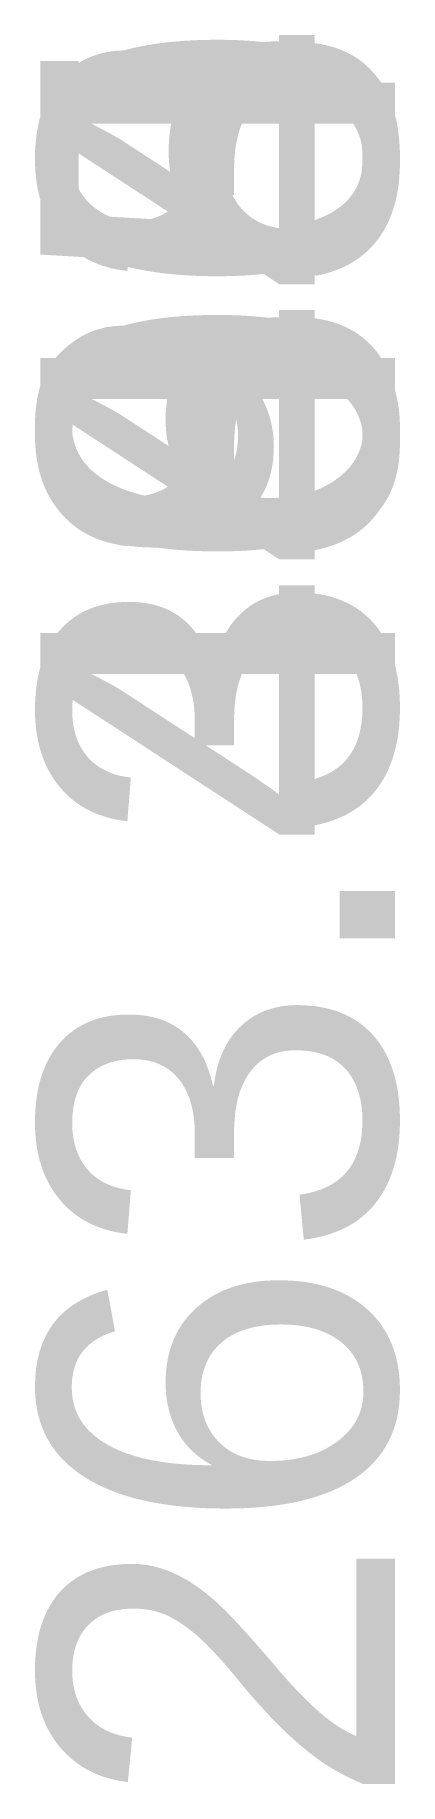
# Model space of a CAD drawing. Header units: metres. Extents: x -117481 to 30159, y 3176 to 3713.
# Drawn here: x -117480.91 to -117478.34, y 3444.78 to 3457.13 of the extents above.
import ezdxf

# ---------------------------------------------------------------- set-up
doc = ezdxf.new("R2010")
doc.units = ezdxf.units.M
doc.header["$MEASUREMENT"] = 0
doc.styles.get("Standard").update_dxf_attribs({"font": 'arial.ttf'})

msp = doc.modelspace()

# ---------------------------------------------------------------- texts
for s in ['263.444', '263.444', '263.380', '263.380', '263.435', '263.435', '263.408', '263.398', '263.408', '263.398', '263.463', '263.453', '263.426', '263.353', '263.343', '263.463', '263.453', '263.426', '263.353', '263.343', '263.389', '263.389', '263.371', '263.371', '263.472', '263.417', '263.362', '263.472', '263.417', '263.362']:
    msp.add_text(s, height=2.5, rotation=90).set_placement((-117478.373, 3444.606))

doc.saveas('drawing.dxf')
